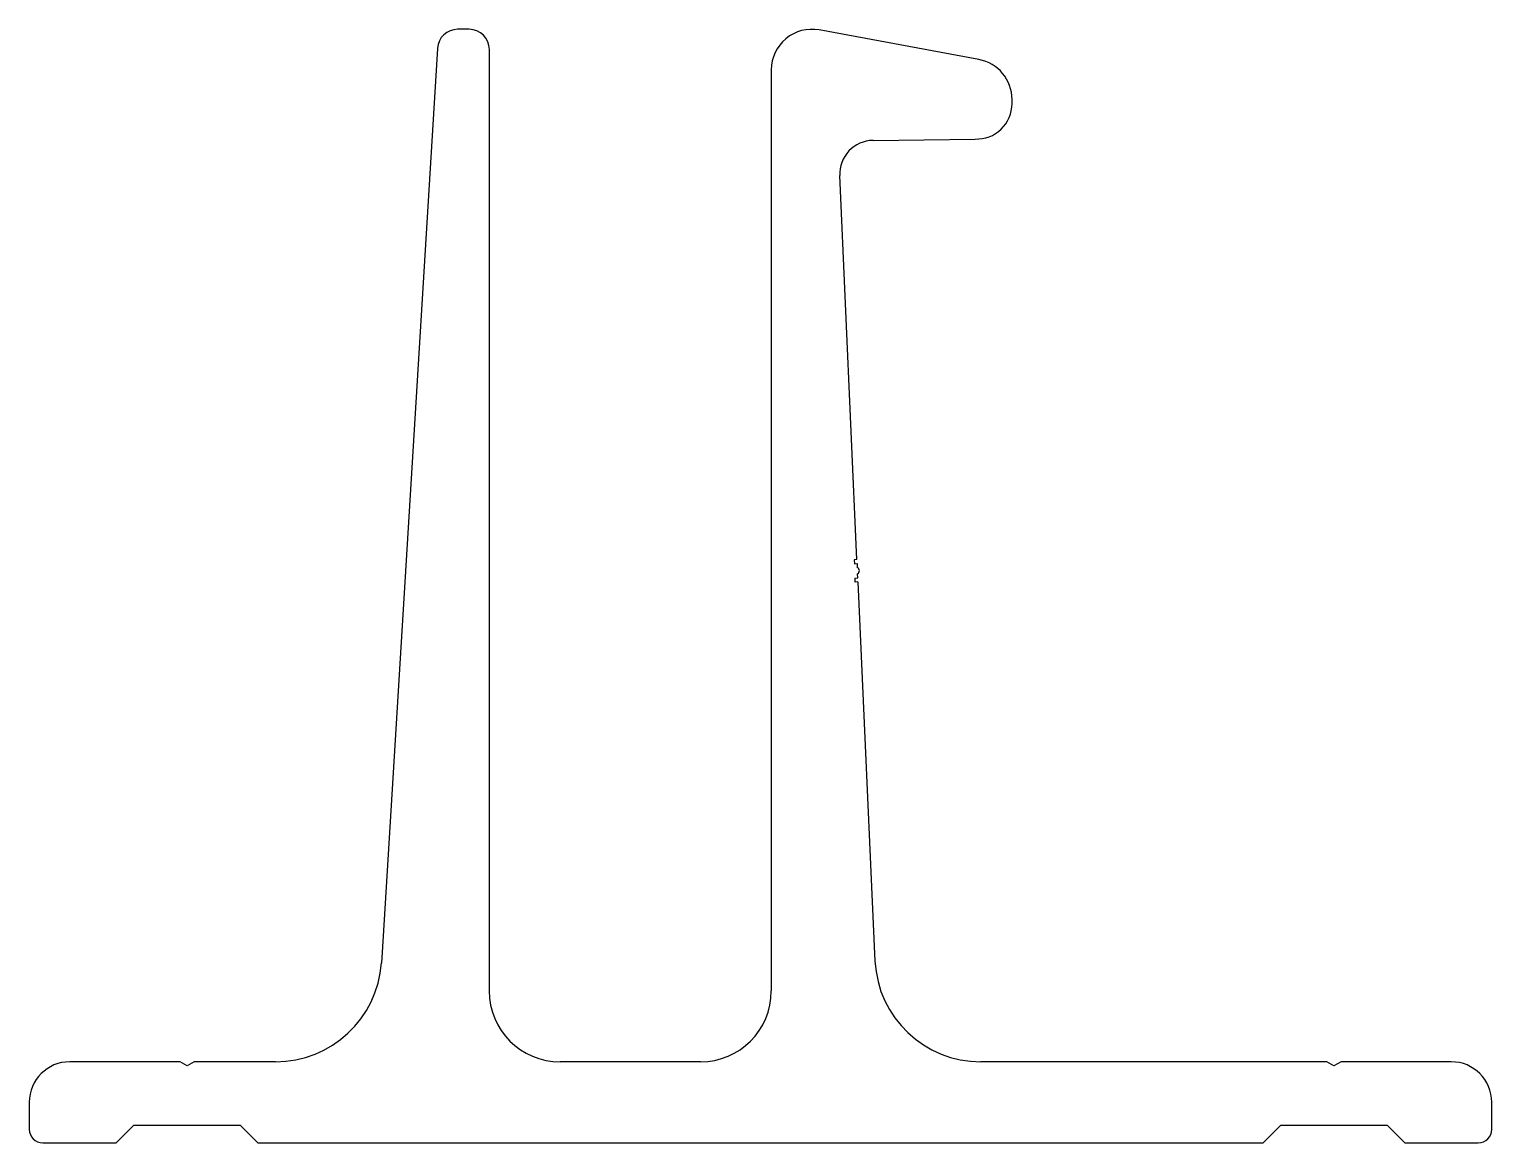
# Model space of a CAD drawing. Extents: x 2353 to 2462, y 1207 to 1290.
import ezdxf

# ---------------------------------------------------------------- set-up
doc = ezdxf.new("R2010")
doc.units = 0
doc.layers.add('RI-HATCH-G', color=3, linetype='CONTINUOUS')

msp = doc.modelspace()

# ---------------------------------------------------------------- linework, layer by layer
at = {"layer": 'RI-HATCH-G', "color": 0}
for p, q in [((2385.73, 1289.72), (2384.88, 1289.72)), ((2423.52, 1287.48), (2411.67, 1289.67)), ((2383.39, 1288.31), (2379.23, 1220.54)), ((2387.23, 1218.47), (2387.23, 1288.22)), ((2408.13, 1286.72), (2408.13, 1218.47)), ((2425.97, 1284.21), (2425.97, 1284.53)), ((2415.67, 1281.49), (2423.24, 1281.59)), ((2414.48, 1250.43), (2413.2, 1278.88)), ((2414.48, 1250.43), (2414.28, 1250.42)), ((2414.28, 1250.42), (2414.29, 1250.12)), ((2414.29, 1250.12), (2414.49, 1250.13)), ((2414.49, 1250.13), (2414.5, 1249.83)), ((2414.34, 1249.06), (2414.54, 1249.07)), ((2414.35, 1248.76), (2414.34, 1249.06)), ((2414.55, 1248.77), (2414.35, 1248.76)), ((2414.54, 1249.07), (2414.52, 1249.37)), ((2414.55, 1248.77), (2415.81, 1220.68)), ((2364.31, 1213.22), (2356.13, 1213.22)), ((2364.83, 1212.92), (2364.31, 1213.22)), ((2365.35, 1213.22), (2364.83, 1212.92)), ((2371.38, 1213.22), (2365.35, 1213.22)), ((2402.88, 1213.22), (2392.47, 1213.22)), ((2449.31, 1213.22), (2423.67, 1213.22)), ((2449.83, 1212.92), (2449.31, 1213.22)), ((2450.37, 1213.22), (2449.83, 1212.92)), ((2458.53, 1213.22), (2450.37, 1213.22)), ((2353.13, 1210.22), (2353.13, 1208.22)), ((2461.53, 1208.22), (2461.53, 1210.22)), ((2359.58, 1207.22), (2360.89, 1208.53)), ((2360.89, 1208.53), (2368.76, 1208.53)), ((2368.76, 1208.53), (2370.07, 1207.22)), ((2444.58, 1207.22), (2445.89, 1208.53)), ((2445.89, 1208.53), (2453.77, 1208.53)), ((2453.77, 1208.53), (2455.08, 1207.22)), ((2354.13, 1207.22), (2359.58, 1207.22)), ((2370.07, 1207.22), (2444.58, 1207.22)), ((2455.08, 1207.22), (2460.53, 1207.22))]:
    msp.add_line(p, q, dxfattribs=at)
for centre, radius, start, end in [((2384.88, 1288.22), 1.5, 90, 176.4862), ((2385.73, 1288.22), 1.5, 0, 90), ((2411.13, 1286.72), 3, 79.5, 180), ((2422.97, 1284.53), 3, 0, 79.5), ((2423.35, 1284.21), 2.62, 267.5, 360), ((2415.7, 1278.99), 2.5, 90.7428, 182.5666), ((2414.41, 1249.6), 0.25, 296.1448, 68.9884), ((2423.67, 1221.09), 7.87, 183, 270), ((2371.38, 1221.09), 7.87, 270, 356), ((2392.47, 1218.47), 5.25, 180, 270), ((2402.88, 1218.47), 5.25, 270, 360), ((2356.13, 1210.22), 3, 90, 180), ((2458.53, 1210.22), 3, 0, 90), ((2354.13, 1208.22), 1, 180, 270), ((2460.53, 1208.22), 1, 270, 360)]:
    msp.add_arc(centre, radius, start, end, dxfattribs=at)

doc.saveas('drawing.dxf')
